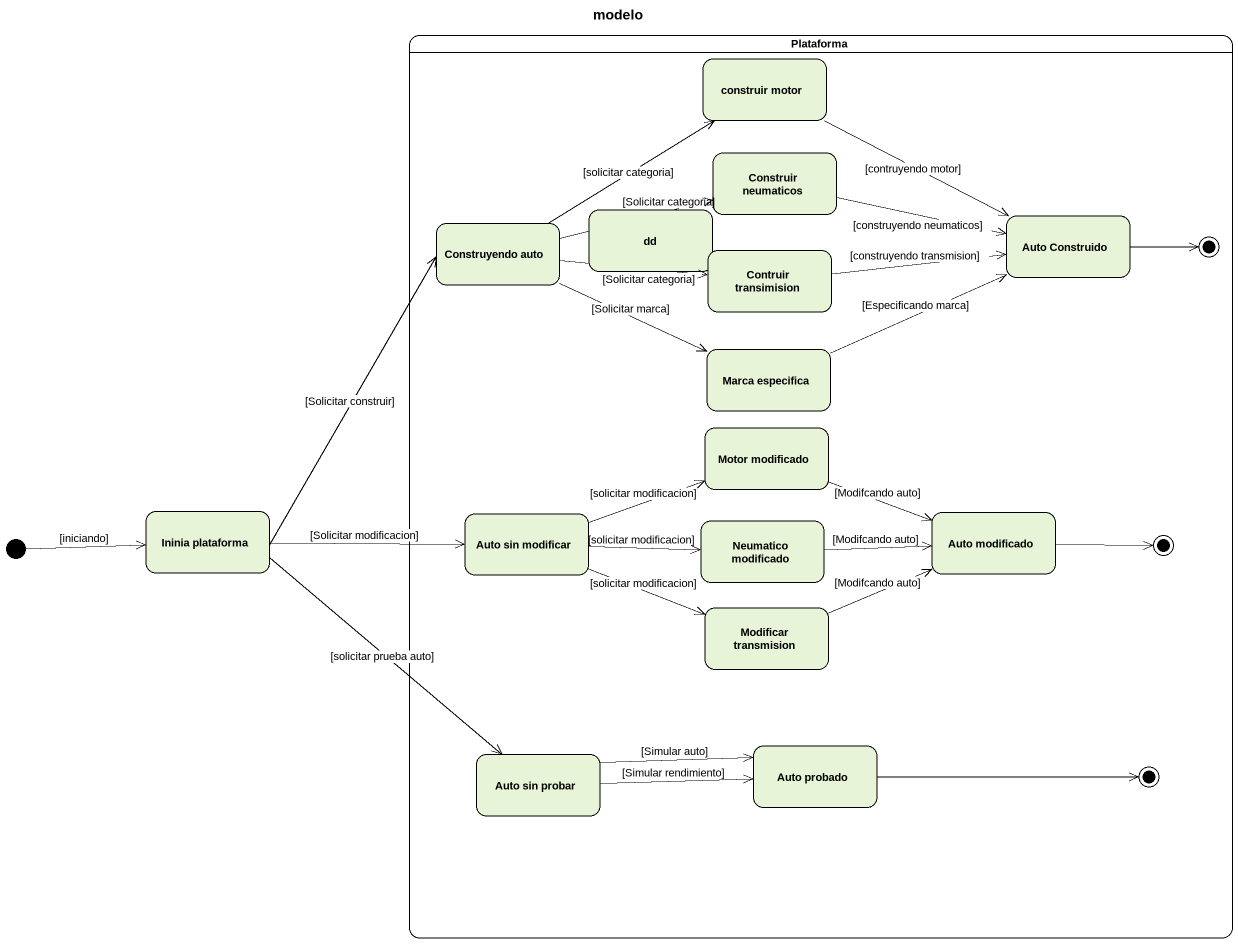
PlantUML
@startuml
title modelo
hide empty description
state Plataforma {
  state "construir motor" as construir_motor
  state "Construir neumaticos" as Construir_neumaticos
  state dd
  state "Auto Construido" as Auto_Construido
  state "Construyendo auto" as Construyendo_auto
  state "Contruir transimision" as Contruir_transimision
  state final1 <<end>>
  state "Marca especifica" as Marca_especifica
  state "Motor modificado" as Motor_modificado
  state "Auto sin modificar" as Auto_sin_modificar
  state "Neumatico modificado" as Neumatico_modificado
  state "Auto modificado" as Auto_modificado
  state final2 <<end>>
  state "Modificar transmision" as Modificar_transmision
  state "Auto sin probar" as Auto_sin_probar
  state "Auto probado" as Auto_probado
  state final3 <<end>>
}
state "Ininia plataforma" as Ininia_plataforma
[*] -right-> Ininia_plataforma : [iniciando]
construir_motor -right-> Auto_Construido : [contruyendo motor]
Construir_neumaticos -right-> Auto_Construido : [construyendo neumaticos]
Auto_Construido -right-> final1
Construyendo_auto -up-> construir_motor : [solicitar categoria]
Construyendo_auto -right-> Construir_neumaticos : [Solicitar categoria]
Construyendo_auto -right-> Contruir_transimision : [Solicitar categoria]
Construyendo_auto -right-> Marca_especifica : [Solicitar marca]
Contruir_transimision -right-> Auto_Construido : [construyendo transmision]
Marca_especifica -right-> Auto_Construido : [Especificando marca]
Motor_modificado -right-> Auto_modificado : [Modifcando auto]
Ininia_plataforma -up-> Construyendo_auto : [Solicitar construir]
Ininia_plataforma -right-> Auto_sin_modificar : [Solicitar modificacion]
Ininia_plataforma --> Auto_sin_probar : [solicitar prueba auto]
Auto_sin_modificar -right-> Motor_modificado : [solicitar modificacion]
Auto_sin_modificar -right-> Neumatico_modificado : [solicitar modificacion]
Auto_sin_modificar -right-> Modificar_transmision : [solicitar modificacion]
Neumatico_modificado -right-> Auto_modificado : [Modifcando auto]
Auto_modificado -right-> final2
Modificar_transmision -right-> Auto_modificado : [Modifcando auto]
Auto_sin_probar -right-> Auto_probado : [Simular auto]
Auto_sin_probar -right-> Auto_probado : [Simular rendimiento]
Auto_probado -right-> final3
@enduml
